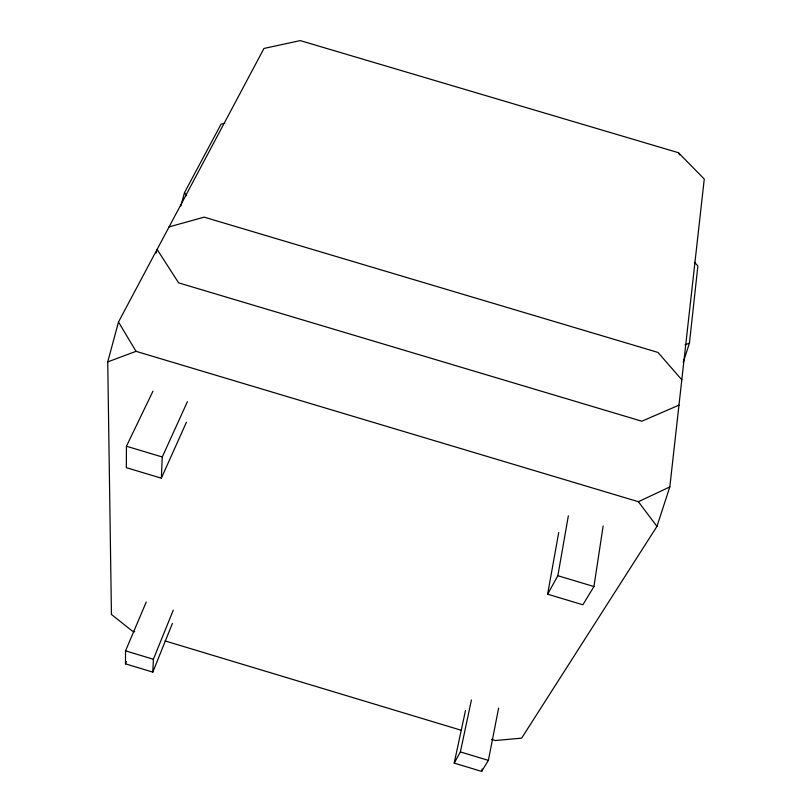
<?xml version="1.0" encoding="UTF-8"?>
<svg xmlns="http://www.w3.org/2000/svg" width="812" height="812" viewBox="0 0 812 812"><rect width="100%" height="100%" fill="white"/><g stroke="black" fill="none" stroke-linecap="round" stroke-linejoin="round"><path stroke-width="1.22" d="M172.398 623.454L152.808 672.113L125.484 663.861L125.535 650.859L146.272 601.956M152.981 391.151L126.439 446.235L126.347 467.671L161.344 478.177L186.455 422.189M152.808 672.113L153.377 659.253L173.301 610.096M161.344 478.177L162.278 456.983L187.41 401.666M683.227 362.325L689.449 343.1L697.884 265.91L694.473 262.256M491.646 739.438L495.29 740.534L521.629 738.149L656.949 526.389L669.819 486.936L704.268 179.016L678.396 152.697L300.227 40.6L263.971 48.446L118.491 322.009L107.732 361.898L111.437 614.451L132.265 631.036L134.69 631.766M558.717 532.489L547.633 594.191L582.874 604.778L593.948 586.548L603.133 526.024M547.633 594.191L557.854 575.718L568.349 515.813M465.489 710.51L454.202 763.107L481.668 771.4L488.377 760.367L498.609 708.135M481.668 771.4L482.155 768.944M454.202 763.107L460.384 751.922L471.427 699.944M156.117 253.06L157.102 249.406L178.62 282.86L641.835 421.215L678.974 405.158M180.853 206.004L184.486 192.657L221.067 124.165L224.721 123.282M125.484 663.861L126.449 661.557M107.732 361.898L136.03 351.332L638.374 501.714L669.819 486.936M684.932 344.927L689.449 343.1M169.069 226.893L204.177 217.149L657.974 352.418L681.806 379.823M126.439 446.235L162.278 456.983M557.854 575.718L593.948 586.548M165.049 640.922L461.287 730.282M125.535 650.859L153.377 659.253M460.384 751.922L488.377 760.367M638.374 501.714L656.949 526.389M184.486 192.657L186.598 195.753M118.491 322.009L136.03 351.332M678.396 152.697L679.624 154.848"/></g></svg>
